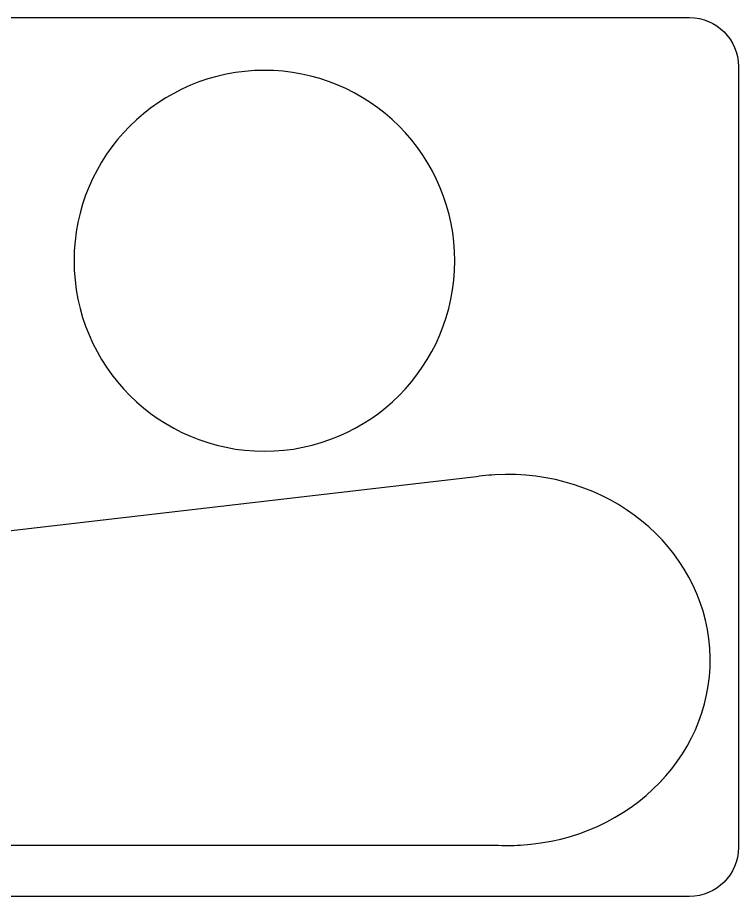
# Model space of a CAD drawing. Extents: x 0 to 200, y 0 to 90.
# Drawn here: x 126.1 to 200, y 0 to 90 of the extents above; entities that cross this region are included whole.
import ezdxf

# ---------------------------------------------------------------- set-up
doc = ezdxf.new("R2010")
doc.units = 0
doc.layers.get('0').update_dxf_attribs({"linetype": 'CONTINUOUS'})

msp = doc.modelspace()

# ---------------------------------------------------------------- linework, layer by layer
at = {"color": 1}
for points in [[(5.041763, 90.004304), (194.957, 90.004304)], [(199.954686, 85.006618), (199.954686, 5.042234)], [(194.957, 0.044548), (5.041763, 0.044548)]]:
    msp.add_lwpolyline(points, dxfattribs=at)
at = {"color": 7}
for points in [[(151.422231, 84.60115)], [(175.028492, 43.202167)]]:
    msp.add_lwpolyline(points, close=True, dxfattribs=at)
for points in [[(172.506991, 42.909763), (89.053451, 33.240212)], [(90.971038, 5.308108), (175.089693, 5.29435)]]:
    msp.add_lwpolyline(points, dxfattribs=at)
at = {"color": 1}
for points in [[(194.957, 90.004304), (197.716959, 90.004304), (199.954686, 87.766576), (199.954686, 85.006618)], [(199.954686, 5.042234), (199.954686, 2.281923), (197.716959, 0.044548), (194.957, 0.044548)]]:
    msp.add_open_spline(points, degree=3, dxfattribs=at)
at = {"color": 7}
for points in [[(151.422231, 84.60115), (140.65741, 84.60115), (131.930798, 75.874538), (131.930798, 65.109717)], [(165.204756, 78.892241), (161.549403, 82.547594), (156.59168, 84.60115), (151.422231, 84.60115)], [(170.913664, 65.109717), (170.913664, 70.279166), (168.860108, 75.236889), (165.204756, 78.892241)], [(131.930798, 65.109717), (131.930798, 54.344896), (140.65741, 45.618284), (151.422231, 45.618284)], [(151.422231, 45.618284), (162.187052, 45.618284), (170.913664, 54.344896), (170.913664, 65.109717)], [(175.028492, 43.202085), (174.170542, 43.152717), (173.330686, 43.050458), (172.506991, 42.909763)], [(197.019163, 25.440335), (196.300548, 35.90857), (186.45434, 43.860508), (175.028492, 43.202167)], [(177.63082, 5.294085), (189.057438, 5.952429), (197.737776, 14.9721), (197.019163, 25.440335)], [(175.089693, 5.29435), (175.926471, 5.249566), (176.773256, 5.244629), (177.63082, 5.294085)]]:
    msp.add_open_spline(points, degree=3, dxfattribs=at)

doc.saveas('drawing.dxf')
